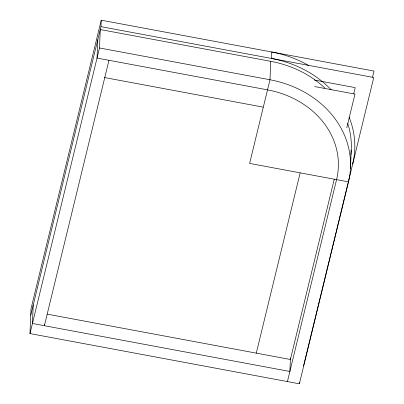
<?xml version="1.0" encoding="UTF-8"?>
<svg xmlns="http://www.w3.org/2000/svg" width="404" height="404" viewBox="0 0 404 404"><rect width="100%" height="100%" fill="white"/><g stroke="black" fill="none" stroke-linecap="round" stroke-linejoin="round"><path stroke-width="0.61" d="M348.581 180.017L348.5 181.866L299.354 383.8L29.982 333.573L31.022 308.681L101.237 20.2L374.018 71.064L372.528 77.189M33.214 305.035L32.441 323.473L289.875 371.478L290.441 357.959M44.425 324.468L44.374 325.7L108.969 60.297M97.808 39.632L97.036 58.07L267.524 89.86A88.794 75.301 2.4 0 1 336.567 179.639L287.416 381.573M29.982 333.573L99.495 47.975L100.268 29.537L270.756 61.327A100.985 85.638 2.4 0 1 324.988 88.143M30.755 315.135L100.97 26.654L101.237 20.2M270.756 61.327L269.983 79.765L249.616 163.423L348.5 181.866A100.985 85.638 2.4 0 0 269.983 79.765L99.495 47.975M299.354 383.8L299.404 382.573M350.47 168.549L351.243 150.111M352.732 162.888L352.682 164.064A104.464 88.592 2.4 0 0 349.071 117.13M256.282 353.136L300.137 172.942M353.752 93.768L355.242 87.638L314.327 80.007M334.239 179.29L290.38 359.494L47.354 314.176M346.768 127.805L354.975 94.092L314.676 86.577M303.535 365.999L373.75 77.517L100.97 26.654M104.308 77.507L261.004 106.727A53.974 45.773 2.4 0 1 263.07 107.146M347.743 123.437A100.985 85.638 2.4 0 1 350.859 154.581M331.139 89.733A104.464 88.592 2.4 0 0 271.458 58.444L271.725 51.99A104.464 88.592 2.4 0 1 308.782 65.594"/></g></svg>
